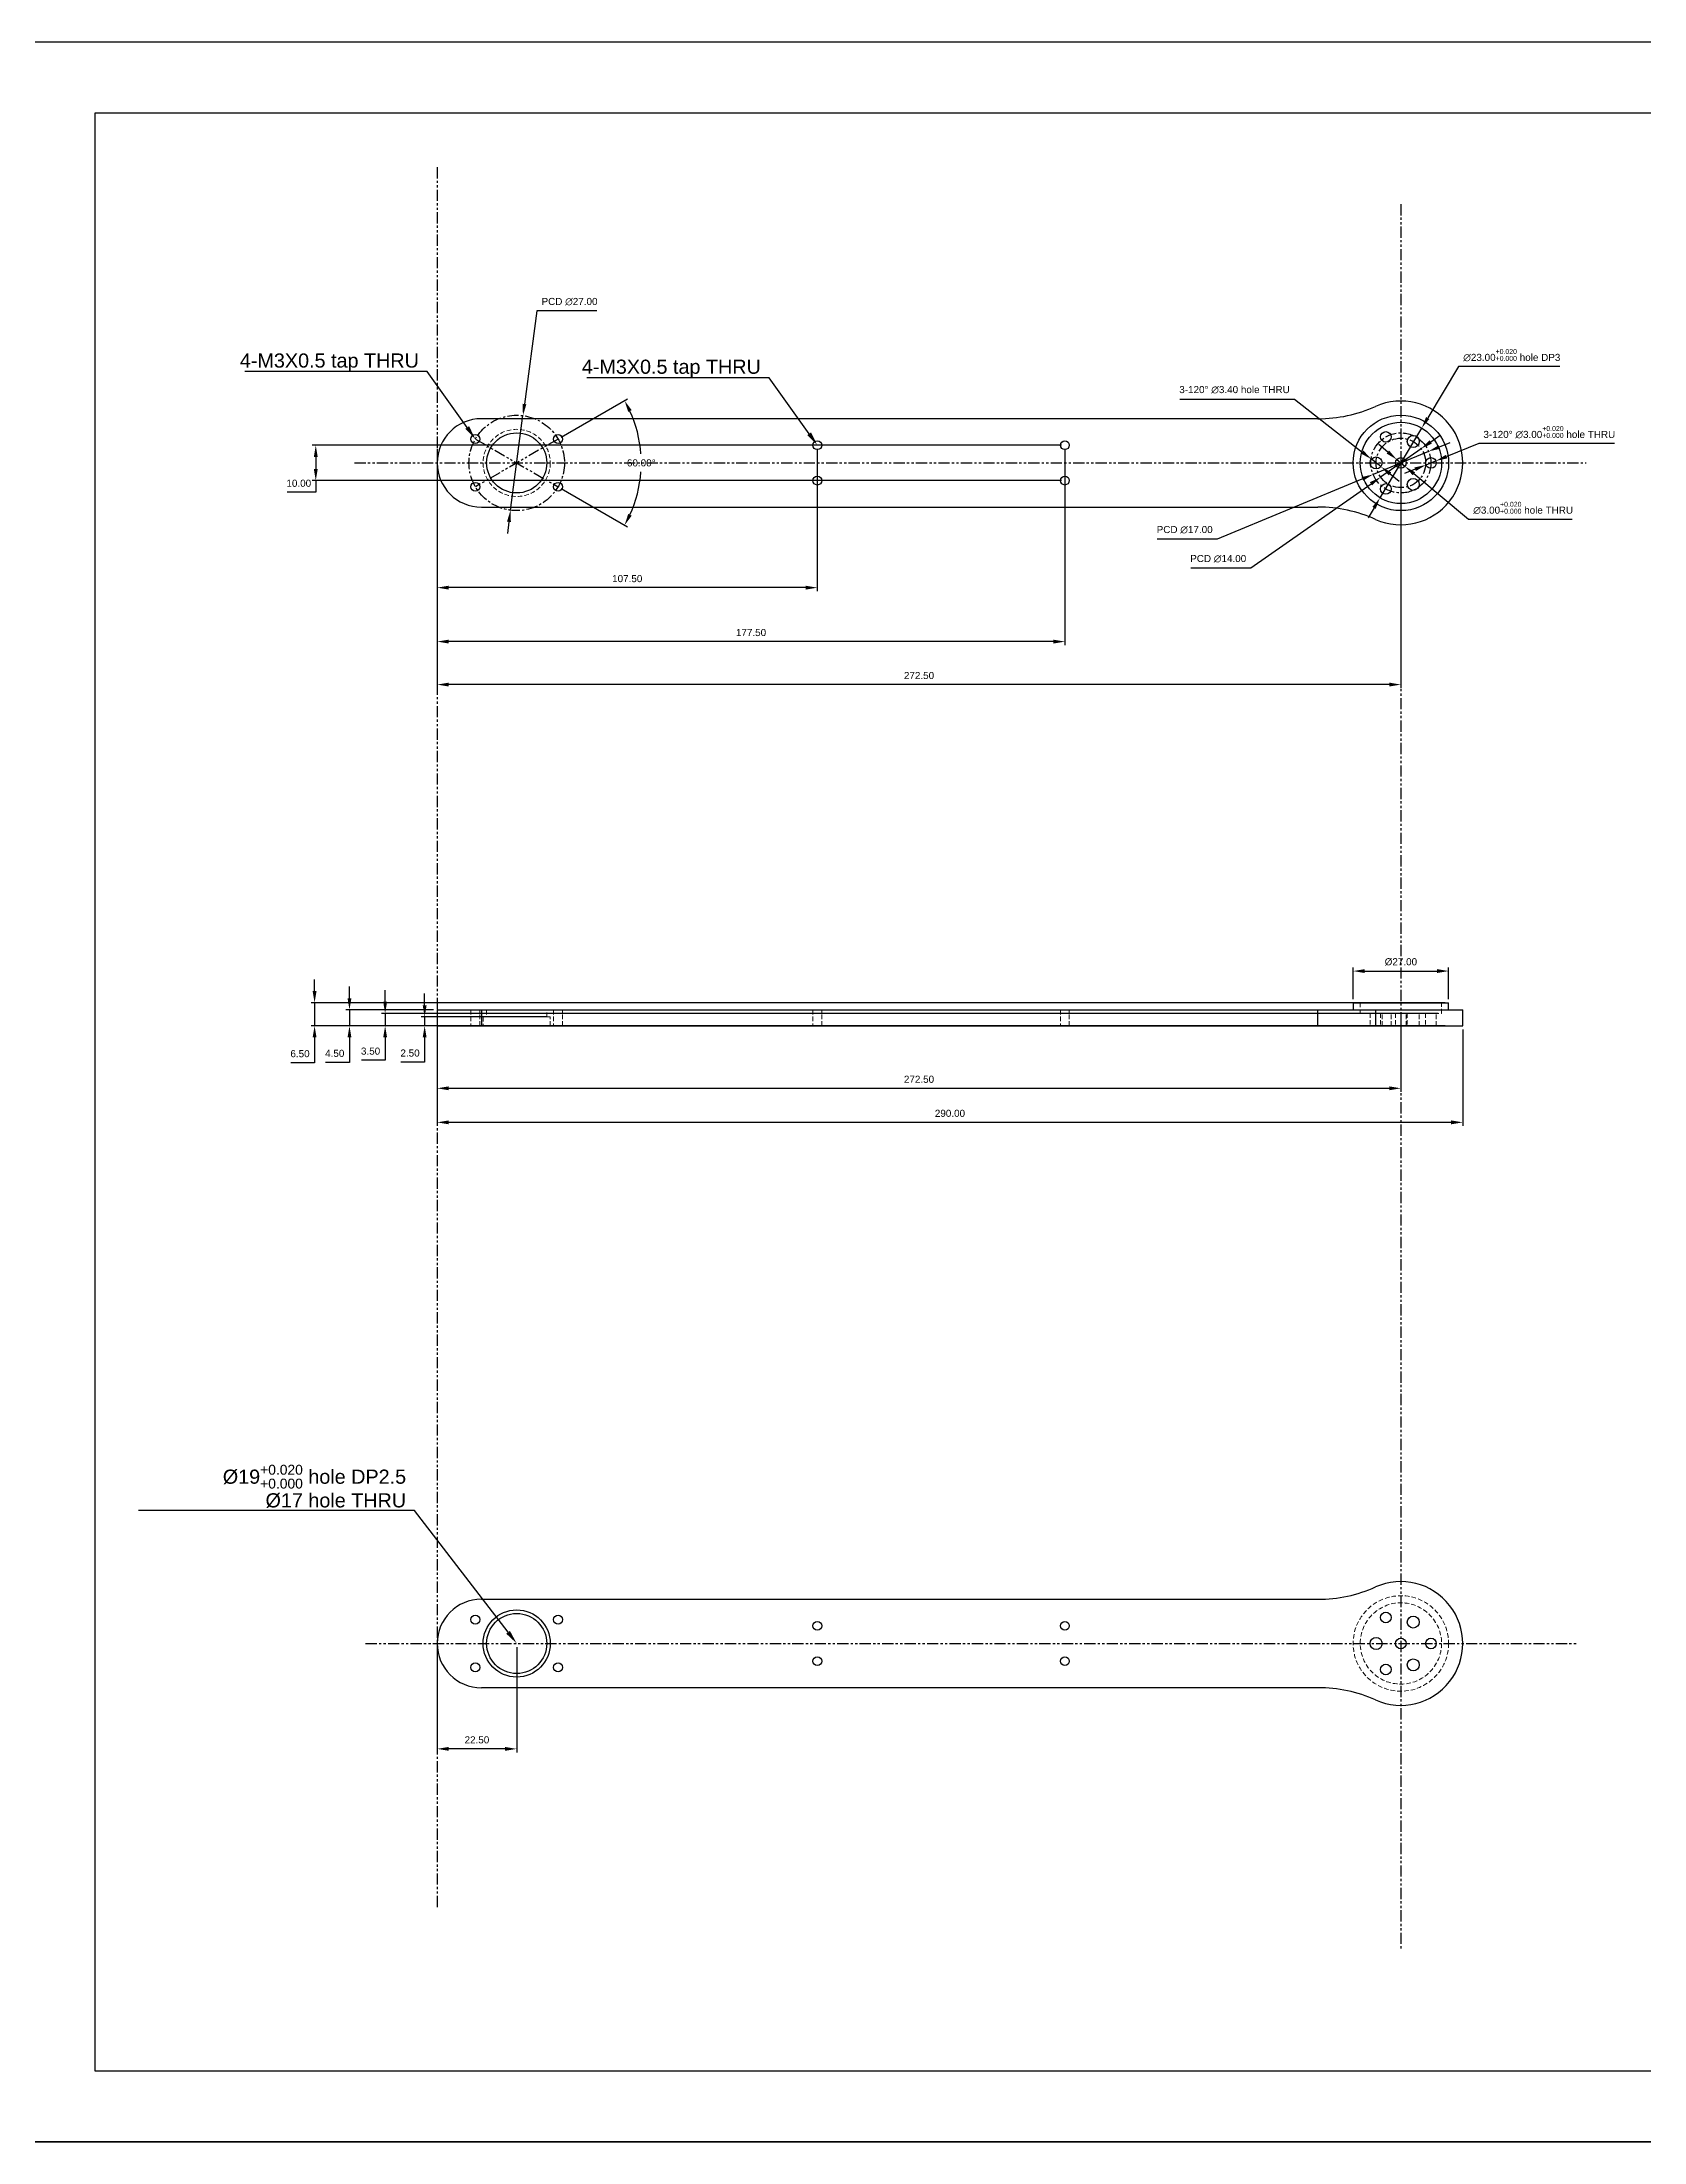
# Model space of a CAD drawing. Header units: millimetres. Extents: x 0 to 7560, y -1188 to 891.
# Drawn here: x 2525 to 2978, y -594 to 0 of the extents above; entities that cross this region are included whole.
import ezdxf
from ezdxf import colors
from ezdxf.entities.mleader import LeaderData, LeaderLine
from ezdxf.math import Vec2, Vec3

# ---------------------------------------------------------------- set-up
doc = ezdxf.new("R2010")
doc.units = ezdxf.units.MM
doc.header["$PDSIZE"] = -1
for name, pattern in [('CENTER', [10.16, 6.35, -1.27, 1.27, -1.27]), ('HIDDEN', [1.905, 1.27, -0.635]), ('PHANTOM', [12.7, 6.35, -1.27, 1.27, -1.27, 1.27, -1.27])]:
    doc.linetypes.add(name, pattern=pattern)
doc.layers.get('0').update_dxf_attribs({"lineweight": 50})
for name, color, linetype, lineweight in [('보조선', 1, 'PHANTOM', 25), ('중심선', 1, 'CENTER', 25), ('중요 치수', 4, 'Continuous', 18), ('치수선', 6, 'Continuous', 18)]:
    doc.layers.add(name, color=color, linetype=linetype, lineweight=lineweight)
doc.styles.get("Standard").update_dxf_attribs({"font": 'arial.ttf', "height": 2})
doc.dimstyles.new('ISO-25', dxfattribs={"dimtxt": 2.5, "dimasz": 2.5, "dimexe": 1.25, "dimexo": 0.625, "dimtad": 1, "dimtxsty": 'Standard', "dimcen": 2.5, "dimadec": 0, "dimazin": 0, "dimtfac": 1, "dimtmove": 0, "dimatfit": 3, "dimfxl": 1, "dimarcsym": 0})

# ---------------------------------------------------------------- blocks, each defined once
blk = doc.blocks.new('*D503')
at = {"layer": 'Defpoints', "color": 0, "ltscale": 0.5, "transparency": 16777216}
for p in [(2636.87, -273.55), (2909.37, -273.55), (2909.37, -295.72)]:
    blk.add_point(p, dxfattribs=at)
at = {"layer": '치수선', "color": 0, "lineweight": -2, "ltscale": 0.5, "transparency": 16777216}
for p, q in [((2636.87, -274.55), (2636.87, -296.72)), ((2909.37, -274.55), (2909.37, -296.72)), ((2640.17, -295.72), (2906.07, -295.72))]:
    blk.add_line(p, q, dxfattribs=at)
at = {"layer": '치수선', "color": 0, "ltscale": 0.5, "transparency": 16777216}
for points in [[(2640.17, -295.17), (2640.17, -296.27), (2636.87, -295.72)], [(2906.07, -295.17), (2906.07, -296.27), (2909.37, -295.72)]]:
    blk.add_solid(points, dxfattribs=at)
at = {"layer": '치수선', "color": 0, "ltscale": 0.5, "transparency": 16777216, "insert": (2773.12, -293.18), "char_height": 2, "attachment_point": 5}
blk.add_mtext('272.50', dxfattribs=at)
blk = doc.blocks.new('*D510')
at = {"layer": 'Defpoints', "color": 0, "ltscale": 0.5, "transparency": 16777216}
for p in [(2636.87, -452.76), (2659.37, -452.76), (2636.87, -482.57)]:
    blk.add_point(p, dxfattribs=at)
at = {"layer": '치수선', "color": 0, "lineweight": -2, "ltscale": 0.5, "transparency": 16777216}
for p, q in [((2636.87, -453.76), (2636.87, -483.57)), ((2659.37, -453.76), (2659.37, -483.57)), ((2656.07, -482.57), (2640.17, -482.57))]:
    blk.add_line(p, q, dxfattribs=at)
at = {"layer": '치수선', "color": 0, "ltscale": 0.5, "transparency": 16777216}
for points in [[(2640.17, -482.02), (2640.17, -483.12), (2636.87, -482.57)], [(2656.07, -482.02), (2656.07, -483.12), (2659.37, -482.57)]]:
    blk.add_solid(points, dxfattribs=at)
at = {"layer": '치수선', "color": 0, "ltscale": 0.5, "transparency": 16777216, "insert": (2648.12, -480.03), "char_height": 2, "attachment_point": 5}
blk.add_mtext('22.50', dxfattribs=at)
blk = doc.blocks.new('*D511')
at = {"layer": 'Defpoints', "color": 0, "ltscale": 0.5, "transparency": 16777216}
for p in [(2612.08, -273.55), (2636.87, -273.55), (2636.87, -278.05)]:
    blk.add_point(p, dxfattribs=at)
at = {"layer": '치수선', "color": 0, "lineweight": -2, "ltscale": 0.5, "transparency": 16777216}
for p, q in [((2612.08, -270.24), (2612.08, -266.94)), ((2635.87, -273.55), (2611.08, -273.55)), ((2635.87, -278.05), (2611.08, -278.05)), ((2612.08, -273.55), (2612.08, -278.05)), ((2612.08, -281.35), (2612.08, -288.39)), ((2612.08, -288.39), (2605.29, -288.39))]:
    blk.add_line(p, q, dxfattribs=at)
at = {"layer": '치수선', "color": 0, "ltscale": 0.5, "transparency": 16777216}
for points in [[(2611.53, -270.24), (2612.63, -270.24), (2612.08, -273.55)], [(2611.53, -281.35), (2612.63, -281.35), (2612.08, -278.05)]]:
    blk.add_solid(points, dxfattribs=at)
at = {"layer": '치수선', "color": 0, "ltscale": 0.5, "transparency": 16777216, "insert": (2607.92, -285.85), "char_height": 2, "attachment_point": 5}
blk.add_mtext('4.50', dxfattribs=at)
blk = doc.blocks.new('*D512')
at = {"layer": 'Defpoints', "color": 0, "ltscale": 0.5, "transparency": 16777216}
for p in [(2922.87, -271.55), (2602.22, -278.05), (2922.87, -278.05)]:
    blk.add_point(p, dxfattribs=at)
at = {"layer": '치수선', "color": 0, "lineweight": -2, "ltscale": 0.5, "transparency": 16777216}
for p, q in [((2602.22, -268.24), (2602.22, -264.94)), ((2921.87, -271.55), (2601.22, -271.55)), ((2602.22, -271.55), (2602.22, -278.05)), ((2921.87, -278.05), (2601.22, -278.05)), ((2602.22, -281.35), (2602.22, -288.48)), ((2602.22, -288.48), (2595.5, -288.48))]:
    blk.add_line(p, q, dxfattribs=at)
at = {"layer": '치수선', "color": 0, "ltscale": 0.5, "transparency": 16777216}
for points in [[(2601.67, -268.24), (2602.77, -268.24), (2602.22, -271.55)], [(2601.67, -281.35), (2602.77, -281.35), (2602.22, -278.05)]]:
    blk.add_solid(points, dxfattribs=at)
at = {"layer": '치수선', "color": 0, "ltscale": 0.5, "transparency": 16777216, "insert": (2598.1, -285.94), "char_height": 2, "attachment_point": 5}
blk.add_mtext('6.50', dxfattribs=at)
blk = doc.blocks.new('*D513')
at = {"layer": 'Defpoints', "color": 0, "ltscale": 0.5, "transparency": 16777216}
for p in [(2636.87, -278.05), (2926.87, -278.05), (2636.87, -305.36)]:
    blk.add_point(p, dxfattribs=at)
at = {"layer": '치수선', "color": 0, "lineweight": -2, "ltscale": 0.5, "transparency": 16777216}
for p, q in [((2636.87, -279.05), (2636.87, -306.36)), ((2926.87, -279.05), (2926.87, -306.36)), ((2923.57, -305.36), (2640.17, -305.36))]:
    blk.add_line(p, q, dxfattribs=at)
at = {"layer": '치수선', "color": 0, "ltscale": 0.5, "transparency": 16777216}
for points in [[(2640.17, -304.81), (2640.17, -305.91), (2636.87, -305.36)], [(2923.57, -304.81), (2923.57, -305.91), (2926.87, -305.36)]]:
    blk.add_solid(points, dxfattribs=at)
at = {"layer": '치수선', "color": 0, "ltscale": 0.5, "transparency": 16777216, "insert": (2781.87, -302.81), "char_height": 2, "attachment_point": 5}
blk.add_mtext('290.00', dxfattribs=at)
blk = doc.blocks.new('*D514')
at = {"layer": 'Defpoints', "color": 0, "ltscale": 0.5, "transparency": 16777216}
for p in [(2922.87, -262.56), (2895.87, -271.55), (2922.87, -271.55)]:
    blk.add_point(p, dxfattribs=at)
at = {"layer": '치수선', "color": 0, "lineweight": -2, "ltscale": 0.5, "transparency": 16777216}
for p, q in [((2895.87, -270.55), (2895.87, -261.56)), ((2899.17, -262.56), (2919.57, -262.56)), ((2922.87, -270.55), (2922.87, -261.56))]:
    blk.add_line(p, q, dxfattribs=at)
at = {"layer": '치수선', "color": 0, "ltscale": 0.5, "transparency": 16777216}
for points in [[(2899.17, -262.01), (2899.17, -263.11), (2895.87, -262.56)], [(2919.57, -262.01), (2919.57, -263.11), (2922.87, -262.56)]]:
    blk.add_solid(points, dxfattribs=at)
at = {"layer": '치수선', "color": 0, "ltscale": 0.5, "transparency": 16777216, "insert": (2909.37, -259.96), "char_height": 2, "attachment_point": 5}
blk.add_mtext('%%C27.00', dxfattribs=at)
blk = doc.blocks.new('*D515')
at = {"layer": 'Defpoints', "color": 0, "ltscale": 0.5, "transparency": 16777216}
for p in [(2901.03, -117.78), (2903.71, -119.88)]:
    blk.add_point(p, dxfattribs=at)
at = {"layer": '중요 치수', "color": 0, "lineweight": -2, "ltscale": 0.5, "transparency": 16777216}
for p, q in [((2846.88, -100.75), (2879.3, -100.75)), ((2879.3, -100.75), (2898.43, -115.74)), ((2903.71, -119.88), (2901.03, -117.78)), ((2906.31, -121.91), (2908.91, -123.95))]:
    blk.add_line(p, q, dxfattribs=at)
at = {"layer": '중요 치수', "color": 0, "ltscale": 0.5, "transparency": 16777216}
for points in [[(2898.77, -115.31), (2898.09, -116.18), (2901.03, -117.78)], [(2906.65, -121.48), (2905.97, -122.35), (2903.71, -119.88)]]:
    blk.add_solid(points, dxfattribs=at)
at = {"layer": '중요 치수', "color": 0, "ltscale": 0.5, "transparency": 16777216, "insert": (2862.33, -98.15), "char_height": 2, "attachment_point": 5}
blk.add_mtext('3-120%%D ∅3.40 hole THRU', dxfattribs=at)
blk = doc.blocks.new('*D516')
at = {"layer": 'Defpoints', "color": 0, "ltscale": 0.5, "transparency": 16777216}
for p in [(2919.26, -118.27), (2916.48, -119.39)]:
    blk.add_point(p, dxfattribs=at)
at = {"layer": '중요 치수', "color": 0, "lineweight": -2, "ltscale": 0.5, "transparency": 16777216}
for p, q in [((2916.48, -119.39), (2919.26, -118.27)), ((2931.4, -113.38), (2922.32, -117.03)), ((2969.76, -113.38), (2931.4, -113.38)), ((2913.42, -120.62), (2910.35, -121.86))]:
    blk.add_line(p, q, dxfattribs=at)
at = {"layer": '중요 치수', "color": 0, "ltscale": 0.5, "transparency": 16777216}
for points in [[(2922.12, -116.52), (2922.53, -117.54), (2919.26, -118.27)], [(2913.21, -120.11), (2913.62, -121.13), (2916.48, -119.39)]]:
    blk.add_solid(points, dxfattribs=at)
at = {"layer": '중요 치수', "color": 0, "ltscale": 0.5, "transparency": 16777216, "insert": (2951.34, -110.15), "char_height": 2, "attachment_point": 5}
blk.add_mtext('3-120%%D ∅3.00{\\H0.7x;\\S+0.020^ +0.000;} hole THRU', dxfattribs=at)
blk = doc.blocks.new('*D517')
at = {"layer": 'Defpoints', "color": 0, "ltscale": 0.5, "transparency": 16777216}
for p in [(2915.1, -114.81), (2903.64, -122.85)]:
    blk.add_point(p, dxfattribs=at)
at = {"layer": '치수선', "color": 0, "lineweight": -2, "ltscale": 0.5, "transparency": 16777216}
for p, q in [((2917.81, -112.91), (2920.51, -111.02)), ((2915.1, -114.81), (2903.64, -122.85)), ((2866.99, -148.54), (2900.93, -124.74)), ((2849.97, -148.54), (2866.99, -148.54))]:
    blk.add_line(p, q, dxfattribs=at)
at = {"layer": '치수선', "color": 0, "ltscale": 0.5, "transparency": 16777216}
for points in [[(2917.49, -112.46), (2918.12, -113.37), (2915.1, -114.81)], [(2900.62, -124.29), (2901.25, -125.19), (2903.64, -122.85)]]:
    blk.add_solid(points, dxfattribs=at)
at = {"layer": '치수선', "color": 0, "ltscale": 0.5, "transparency": 16777216, "insert": (2857.72, -145.94), "char_height": 2, "attachment_point": 5}
blk.add_mtext('PCD ∅14.00', dxfattribs=at)
blk = doc.blocks.new('*D518')
at = {"layer": 'Defpoints', "color": 0, "ltscale": 0.5, "transparency": 16777216}
for p in [(2917.22, -115.57), (2901.52, -122.08)]:
    blk.add_point(p, dxfattribs=at)
at = {"layer": '치수선', "color": 0, "lineweight": -2, "ltscale": 0.5, "transparency": 16777216}
for p, q in [((2917.22, -115.57), (2901.52, -122.08)), ((2920.27, -114.31), (2923.32, -113.04)), ((2857.51, -140.34), (2898.47, -123.35)), ((2840.49, -140.34), (2857.51, -140.34))]:
    blk.add_line(p, q, dxfattribs=at)
at = {"layer": '치수선', "color": 0, "ltscale": 0.5, "transparency": 16777216}
for points in [[(2920.06, -113.8), (2920.48, -114.82), (2917.22, -115.57)], [(2898.26, -122.84), (2898.68, -123.86), (2901.52, -122.08)]]:
    blk.add_solid(points, dxfattribs=at)
at = {"layer": '치수선', "color": 0, "ltscale": 0.5, "transparency": 16777216, "insert": (2848.24, -137.74), "char_height": 2, "attachment_point": 5}
blk.add_mtext('PCD ∅17.00', dxfattribs=at)
blk = doc.blocks.new('*D519')
at = {"layer": 'Defpoints', "color": 0, "ltscale": 0.5, "transparency": 16777216}
for p in [(2908.22, -117.87), (2910.52, -119.79)]:
    blk.add_point(p, dxfattribs=at)
at = {"layer": '중요 치수', "color": 0, "lineweight": -2, "ltscale": 0.5, "transparency": 16777216}
for p, q in [((2905.68, -115.75), (2903.14, -113.64)), ((2908.22, -117.87), (2910.52, -119.79)), ((2928.52, -134.79), (2913.06, -121.9)), ((2957.84, -134.79), (2928.52, -134.79))]:
    blk.add_line(p, q, dxfattribs=at)
at = {"layer": '중요 치수', "color": 0, "ltscale": 0.5, "transparency": 16777216}
for points in [[(2906.03, -115.33), (2905.33, -116.18), (2908.22, -117.87)], [(2913.41, -121.48), (2912.71, -122.33), (2910.52, -119.79)]]:
    blk.add_solid(points, dxfattribs=at)
at = {"layer": '중요 치수', "color": 0, "ltscale": 0.5, "transparency": 16777216, "insert": (2943.94, -131.57), "char_height": 2, "attachment_point": 5}
blk.add_mtext('∅3.00{\\H0.7x;\\S+0.020^ +0.000;} hole THRU', dxfattribs=at)
blk = doc.blocks.new('*D520')
at = {"layer": 'Defpoints', "color": 0, "ltscale": 0.5, "transparency": 16777216}
for p in [(2636.87, -118.83), (2909.37, -118.83), (2636.87, -181.53)]:
    blk.add_point(p, dxfattribs=at)
at = {"layer": '치수선', "color": 0, "lineweight": -2, "ltscale": 0.5, "transparency": 16777216}
for p, q in [((2636.87, -119.83), (2636.87, -182.53)), ((2909.37, -119.83), (2909.37, -182.53)), ((2906.07, -181.53), (2640.17, -181.53))]:
    blk.add_line(p, q, dxfattribs=at)
at = {"layer": '치수선', "color": 0, "ltscale": 0.5, "transparency": 16777216}
for points in [[(2640.17, -180.97), (2640.17, -182.08), (2636.87, -181.53)], [(2906.07, -180.97), (2906.07, -182.08), (2909.37, -181.53)]]:
    blk.add_solid(points, dxfattribs=at)
at = {"layer": '치수선', "color": 0, "ltscale": 0.5, "transparency": 16777216, "insert": (2773.12, -178.98), "char_height": 2, "attachment_point": 5}
blk.add_mtext('272.50', dxfattribs=at)
blk = doc.blocks.new('*D521')
at = {"layer": 'Defpoints', "color": 0, "ltscale": 0.5, "transparency": 16777216}
for p in [(2647.68, -112.08), (2671.06, -112.08), (2647.68, -125.58), (2671.06, -125.58), (2694.06, -124.95)]:
    blk.add_point(p, dxfattribs=at)
at = {"layer": '치수선', "color": 0, "lineweight": -2, "ltscale": 0.5, "transparency": 16777216}
for p, q in [((2671.93, -111.58), (2690.74, -100.72)), ((2671.93, -126.08), (2690.74, -136.94))]:
    blk.add_line(p, q, dxfattribs=at)
for start, end in [(4.14351, 24.62704), (335.37296, 355.85649)]:
    blk.add_arc((2659.37, -118.83), 35.22, start, end, dxfattribs=at)
at = {"layer": '치수선', "color": 0, "ltscale": 0.5, "transparency": 16777216}
for points in [[(2690.9, -104.4), (2691.88, -103.9), (2689.87, -101.22)], [(2691.88, -133.76), (2690.9, -133.25), (2689.87, -136.44)]]:
    blk.add_solid(points, dxfattribs=at)
at = {"layer": '치수선', "color": 0, "ltscale": 0.5, "transparency": 16777216, "insert": (2694.59, -118.83), "char_height": 2, "attachment_point": 5}
blk.add_mtext('60.00°', dxfattribs=at)
blk = doc.blocks.new('*D522')
at = {"layer": 'Defpoints', "color": 0, "ltscale": 0.5, "transparency": 16777216}
for p in [(2915.27, -108.96), (2903.47, -128.7)]:
    blk.add_point(p, dxfattribs=at)
at = {"layer": '중요 치수', "color": 0, "lineweight": -2, "ltscale": 0.5, "transparency": 16777216}
for p, q in [((2925.64, -91.58), (2916.96, -106.12)), ((2954.29, -91.58), (2925.64, -91.58)), ((2903.47, -128.7), (2915.27, -108.96)), ((2901.78, -131.54), (2900.09, -134.37))]:
    blk.add_line(p, q, dxfattribs=at)
at = {"layer": '중요 치수', "color": 0, "ltscale": 0.5, "transparency": 16777216}
for points in [[(2916.49, -105.84), (2917.43, -106.4), (2915.27, -108.96)], [(2901.31, -131.25), (2902.25, -131.82), (2903.47, -128.7)]]:
    blk.add_solid(points, dxfattribs=at)
at = {"layer": '중요 치수', "color": 0, "ltscale": 0.5, "transparency": 16777216, "insert": (2940.73, -88.36), "char_height": 2, "attachment_point": 5}
blk.add_mtext('∅23.00{\\H0.7x;\\S+0.020^ +0.000;} hole DP3', dxfattribs=at)
blk = doc.blocks.new('*D523')
at = {"layer": 'Defpoints', "color": 0, "ltscale": 0.5, "transparency": 16777216}
for p in [(2633.34, -278.05), (2668.87, -275.55), (2668.87, -278.05)]:
    blk.add_point(p, dxfattribs=at)
at = {"layer": '치수선', "color": 0, "lineweight": -2, "ltscale": 0.5, "transparency": 16777216}
for p, q in [((2633.34, -272.24), (2633.34, -268.94)), ((2667.87, -275.55), (2632.34, -275.55)), ((2667.87, -278.05), (2632.34, -278.05)), ((2633.34, -275.55), (2633.34, -278.05)), ((2633.34, -281.35), (2633.34, -288.3)), ((2633.34, -288.3), (2626.6, -288.3))]:
    blk.add_line(p, q, dxfattribs=at)
at = {"layer": '치수선', "color": 0, "ltscale": 0.5, "transparency": 16777216}
for points in [[(2632.79, -272.24), (2633.89, -272.24), (2633.34, -275.55)], [(2632.79, -281.35), (2633.89, -281.35), (2633.34, -278.05)]]:
    blk.add_solid(points, dxfattribs=at)
at = {"layer": '치수선', "color": 0, "ltscale": 0.5, "transparency": 16777216, "insert": (2629.21, -285.76), "char_height": 2, "attachment_point": 5}
blk.add_mtext('2.50', dxfattribs=at)
blk = doc.blocks.new('*D524')
at = {"layer": 'Defpoints', "color": 0, "ltscale": 0.5, "transparency": 16777216}
for p in [(2622.17, -278.05), (2920.87, -274.55), (2920.87, -278.05)]:
    blk.add_point(p, dxfattribs=at)
at = {"layer": '치수선', "color": 0, "lineweight": -2, "ltscale": 0.5, "transparency": 16777216}
for p, q in [((2622.17, -271.24), (2622.17, -267.94)), ((2919.87, -274.55), (2621.17, -274.55)), ((2919.87, -278.05), (2621.17, -278.05)), ((2622.17, -274.55), (2622.17, -278.05)), ((2622.17, -281.35), (2622.17, -287.76)), ((2622.17, -287.76), (2615.45, -287.76))]:
    blk.add_line(p, q, dxfattribs=at)
at = {"layer": '치수선', "color": 0, "ltscale": 0.5, "transparency": 16777216}
for points in [[(2621.62, -271.24), (2622.72, -271.24), (2622.17, -274.55)], [(2621.62, -281.35), (2622.72, -281.35), (2622.17, -278.05)]]:
    blk.add_solid(points, dxfattribs=at)
at = {"layer": '치수선', "color": 0, "ltscale": 0.5, "transparency": 16777216, "insert": (2618.05, -285.21), "char_height": 2, "attachment_point": 5}
blk.add_mtext('3.50', dxfattribs=at)
blk = doc.blocks.new('*D525')
at = {"layer": 'Defpoints', "color": 0, "ltscale": 0.5, "transparency": 16777216}
for p in [(2661.13, -105.44), (2657.61, -132.21)]:
    blk.add_point(p, dxfattribs=at)
at = {"layer": '치수선', "color": 0, "lineweight": -2, "ltscale": 0.5, "transparency": 16777216}
for p, q in [((2665.03, -75.82), (2661.56, -102.17)), ((2682.05, -75.82), (2665.03, -75.82)), ((2657.61, -132.21), (2661.13, -105.44)), ((2657.18, -135.49), (2656.74, -138.76))]:
    blk.add_line(p, q, dxfattribs=at)
at = {"layer": '치수선', "color": 0, "ltscale": 0.5, "transparency": 16777216}
for points in [[(2661.02, -102.1), (2662.11, -102.24), (2661.13, -105.44)], [(2656.63, -135.41), (2657.72, -135.56), (2657.61, -132.21)]]:
    blk.add_solid(points, dxfattribs=at)
at = {"layer": '치수선', "color": 0, "ltscale": 0.5, "transparency": 16777216, "insert": (2674.3, -73.22), "char_height": 2, "attachment_point": 5}
blk.add_mtext('PCD ∅27.00', dxfattribs=at)
blk = doc.blocks.new('*D526')
at = {"layer": 'Defpoints', "color": 0, "ltscale": 0.5, "transparency": 16777216}
for p in [(2814.37, -113.83), (2602.55, -123.83), (2814.37, -123.83)]:
    blk.add_point(p, dxfattribs=at)
at = {"layer": '치수선', "color": 0, "lineweight": -2, "ltscale": 0.5, "transparency": 16777216}
for p, q in [((2813.37, -113.83), (2601.55, -113.83)), ((2602.55, -117.13), (2602.55, -120.53)), ((2813.37, -123.83), (2601.55, -123.83)), ((2602.55, -123.83), (2602.55, -127.13)), ((2602.55, -127.13), (2594.47, -127.13))]:
    blk.add_line(p, q, dxfattribs=at)
at = {"layer": '치수선', "color": 0, "ltscale": 0.5, "transparency": 16777216}
for points in [[(2602, -117.13), (2603.1, -117.13), (2602.55, -113.83)], [(2602, -120.53), (2603.1, -120.53), (2602.55, -123.83)]]:
    blk.add_solid(points, dxfattribs=at)
at = {"layer": '치수선', "color": 0, "ltscale": 0.5, "transparency": 16777216, "insert": (2597.75, -124.59), "char_height": 2, "attachment_point": 5}
blk.add_mtext('10.00', dxfattribs=at)
blk = doc.blocks.new('*D527')
at = {"layer": 'Defpoints', "color": 0, "ltscale": 0.5, "transparency": 16777216}
for p in [(2636.87, -113.83), (2744.37, -113.83), (2636.87, -154.11)]:
    blk.add_point(p, dxfattribs=at)
at = {"layer": '치수선', "color": 0, "lineweight": -2, "ltscale": 0.5, "transparency": 16777216}
for p, q in [((2636.87, -114.83), (2636.87, -155.11)), ((2744.37, -114.83), (2744.37, -155.11)), ((2741.07, -154.11), (2640.17, -154.11))]:
    blk.add_line(p, q, dxfattribs=at)
at = {"layer": '치수선', "color": 0, "ltscale": 0.5, "transparency": 16777216}
for points in [[(2640.17, -153.56), (2640.17, -154.66), (2636.87, -154.11)], [(2741.07, -153.56), (2741.07, -154.66), (2744.37, -154.11)]]:
    blk.add_solid(points, dxfattribs=at)
at = {"layer": '치수선', "color": 0, "ltscale": 0.5, "transparency": 16777216, "insert": (2690.62, -151.57), "char_height": 2, "attachment_point": 5}
blk.add_mtext('107.50', dxfattribs=at)
blk = doc.blocks.new('*D528')
at = {"layer": 'Defpoints', "color": 0, "ltscale": 0.5, "transparency": 16777216}
for p in [(2636.87, -113.83), (2814.37, -113.83), (2636.87, -169.37)]:
    blk.add_point(p, dxfattribs=at)
at = {"layer": '치수선', "color": 0, "lineweight": -2, "ltscale": 0.5, "transparency": 16777216}
for p, q in [((2636.87, -114.83), (2636.87, -170.37)), ((2814.37, -114.83), (2814.37, -170.37)), ((2811.07, -169.37), (2640.17, -169.37))]:
    blk.add_line(p, q, dxfattribs=at)
at = {"layer": '치수선', "color": 0, "ltscale": 0.5, "transparency": 16777216}
for points in [[(2640.17, -168.82), (2640.17, -169.92), (2636.87, -169.37)], [(2811.07, -168.82), (2811.07, -169.92), (2814.37, -169.37)]]:
    blk.add_solid(points, dxfattribs=at)
at = {"layer": '치수선', "color": 0, "ltscale": 0.5, "transparency": 16777216, "insert": (2725.62, -166.82), "char_height": 2, "attachment_point": 5}
blk.add_mtext('177.50', dxfattribs=at)

msp = doc.modelspace()

# ---------------------------------------------------------------- linework, layer by layer
at = {"color": 7, "linetype": 'Continuous', "lineweight": 25}
for p, q in [((2885.917, -106.328), (2649.369, -106.328)), ((2649.369, -131.328), (2885.917, -131.328)), ((2895.869, -271.546), (2895.869, -273.546)), ((2895.869, -271.546), (2922.869, -271.546)), ((2922.869, -273.546), (2922.869, -271.546)), ((2636.869, -273.546), (2636.869, -278.046)), ((2636.869, -273.546), (2649.369, -273.546)), ((2636.869, -278.046), (2649.369, -278.046)), ((2649.369, -273.546), (2649.369, -278.046)), ((2649.369, -273.546), (2885.917, -273.546)), ((2649.369, -278.046), (2885.917, -278.046)), ((2885.917, -278.046), (2885.917, -273.546)), ((2885.917, -273.546), (2902.232, -273.546)), ((2885.917, -278.046), (2902.232, -278.046)), ((2902.232, -273.546), (2926.869, -273.546)), ((2902.232, -273.546), (2902.232, -278.046)), ((2902.232, -278.046), (2926.869, -278.046)), ((2926.869, -278.046), (2926.869, -273.546)), ((2649.369, -440.258), (2885.917, -440.258)), ((2885.917, -465.258), (2649.369, -465.258))]:
    msp.add_line(p, q, dxfattribs=at)
at = {"color": 7, "linetype": 'HIDDEN', "lineweight": 18}
for p, q in [((2897.869, -271.546), (2897.869, -274.546)), ((2920.869, -274.546), (2920.869, -271.546)), ((2646.428, -273.546), (2646.428, -278.046)), ((2648.928, -278.046), (2648.928, -273.546)), ((2649.369, -273.546), (2649.369, -278.046)), ((2668.869, -275.546), (2649.869, -275.546)), ((2649.869, -275.546), (2649.869, -278.046)), ((2650.869, -273.546), (2650.869, -275.546)), ((2667.869, -275.546), (2667.869, -273.546)), ((2668.869, -278.046), (2668.869, -275.546)), ((2669.811, -273.546), (2669.811, -278.046)), ((2672.311, -278.046), (2672.311, -273.546)), ((2743.119, -273.546), (2743.119, -278.046)), ((2745.619, -278.046), (2745.619, -273.546)), ((2813.119, -273.546), (2813.119, -278.046)), ((2815.619, -278.046), (2815.619, -273.546)), ((2885.917, -273.546), (2885.917, -278.046)), ((2897.869, -274.546), (2920.869, -274.546)), ((2900.669, -274.546), (2900.669, -278.046)), ((2902.232, -278.046), (2902.232, -273.546)), ((2903.619, -274.546), (2903.619, -278.046)), ((2904.069, -278.046), (2904.069, -274.546)), ((2906.619, -278.046), (2906.619, -274.546)), ((2907.869, -274.546), (2907.869, -278.046)), ((2910.869, -278.046), (2910.869, -274.546)), ((2911.169, -274.546), (2911.169, -278.046)), ((2914.569, -278.046), (2914.569, -274.546)), ((2916.369, -274.546), (2916.369, -278.046)), ((2919.369, -278.046), (2919.369, -274.546))]:
    msp.add_line(p, q, dxfattribs=at)
at = {"color": 7, "linetype": 'Continuous', "lineweight": 25}
for centre, radius in [((2909.369, -118.828), 13.5), ((2647.678, -112.078), 1.25), ((2659.369, -118.828), 8.5), ((2671.061, -112.078), 1.25), ((2744.369, -113.828), 1.25), ((2814.369, -113.828), 1.25), ((2909.369, -118.828), 11.5), ((2905.119, -111.467), 1.5), ((2912.869, -112.766), 1.7), ((2902.369, -118.828), 1.7), ((2909.369, -118.828), 1.5), ((2917.869, -118.828), 1.5), ((2647.678, -125.578), 1.25), ((2671.061, -125.578), 1.25), ((2744.369, -123.828), 1.25), ((2814.369, -123.828), 1.25), ((2905.119, -126.19), 1.5), ((2912.869, -124.891), 1.7), ((2647.678, -446.008), 1.25), ((2659.369, -452.758), 9.5), ((2659.369, -452.758), 8.5), ((2671.061, -446.008), 1.25), ((2905.119, -445.397), 1.5), ((2912.869, -446.696), 1.7), ((2744.369, -447.758), 1.25), ((2814.369, -447.758), 1.25), ((2902.369, -452.758), 1.7), ((2909.369, -452.758), 1.5), ((2917.869, -452.758), 1.5), ((2744.369, -457.758), 1.25), ((2814.369, -457.758), 1.25), ((2912.869, -458.82), 1.7), ((2647.678, -459.508), 1.25), ((2671.061, -459.508), 1.25), ((2905.119, -460.12), 1.5)]:
    msp.add_circle(centre, radius, dxfattribs=at)
at = {"color": 7, "linetype": 'HIDDEN', "lineweight": 18}
for centre, radius in [((2659.369, -118.828), 9.5), ((2909.369, -452.758), 13.5), ((2909.369, -452.758), 11.5)]:
    msp.add_circle(centre, radius, dxfattribs=at)
at = {"color": 7, "linetype": 'Continuous', "lineweight": 25}
for centre, radius, start, end in [((2649.369, -118.828), 12.5, 90, 270), ((2885.917, -66.328), 40, 270, 294.070615), ((2909.369, -118.828), 17.5, 245.929385, 114.070615), ((2885.917, -171.328), 40, 65.929385, 90), ((2885.917, -400.258), 40, 270, 294.070615), ((2909.369, -452.758), 17.5, 245.929385, 114.070615), ((2649.369, -452.758), 12.5, 90, 270), ((2885.917, -505.258), 40, 65.929385, 90)]:
    msp.add_arc(centre, radius, start, end, dxfattribs=at)
at = {"layer": '보조선', "ltscale": 0.5}
for p, q in [((2636.869, -35.199), (2636.869, -527.932)), ((2909.369, -45.632), (2909.369, -539.195)), ((2671.061, -112.078), (2647.678, -125.578)), ((2647.678, -112.078), (2671.061, -125.578)), ((2613.509, -118.828), (2961.781, -118.828)), ((2616.64, -452.758), (2958.963, -452.758))]:
    msp.add_line(p, q, dxfattribs=at)
at = {"layer": '중심선', "linetype": 'ByBlock', "ltscale": 0.5}
for points in [[(2520.146, 0.232), (3360.146, 0.232), (3360.146, -593.768), (2520.146, -593.768)], [(2540.146, -19.768), (3340.146, -19.768), (3340.146, -573.768), (2540.146, -573.768)], [(2520.146, -593.768), (3360.146, -593.768), (3360.146, -1187.768), (2520.146, -1187.768)]]:
    msp.add_lwpolyline(points, close=True, dxfattribs=at)
at = {"layer": '중심선', "ltscale": 0.5}
for centre, radius in [((2659.369, -118.828), 13.5), ((2909.369, -118.828), 8.5), ((2909.369, -118.828), 7)]:
    msp.add_circle(centre, radius, dxfattribs=at)

# ---------------------------------------------------------------- dimensions: what is measured, and where the dimension line sits
at = {"layer": '중요 치수', "ltscale": 0.5}
for p1, p2, text, picture, middle in [((2903.472, -128.701), (2915.267, -108.956), '<>{\\H0.7x;\\S+0.020^ +0.000;} hole DP3', '*D522', (2940.728, -91.584)), ((2903.707, -119.877), (2901.031, -117.78), '3-120%%D <> hole THRU', '*D515', (2862.329, -100.754)), ((2916.478, -119.389), (2919.261, -118.268), '3-120%%D <>{\\H0.7x;\\S+0.020^ +0.000;} hole THRU', '*D516', (2951.34, -113.376)), ((2908.217, -117.868), (2910.521, -119.789), '<>{\\H0.7x;\\S+0.020^ +0.000;} hole THRU', '*D519', (2943.944, -134.795))]:
    dim = msp.add_diameter_dim_2p(p1=p1, p2=p2, text=text, dimstyle='ISO-25', override={"dimtxt": 2, "dimasz": 3.302, "dimexe": 1, "dimexo": 1, "dimgap": 1.524, "dimtih": 1, "dimtoh": 1, "dimzin": 1, "dimdsep": 46, "dimcen": -10, "dimadec": 2, "dimtzin": 1}, dxfattribs=at)
    dim.commit()
    dim.dimension.update_dxf_attribs({"geometry": picture, "text_midpoint": middle, "dimtype": 163})
at = {"layer": '치수선', "ltscale": 0.5}
for p1, p2, picture, middle in [((2657.607, -132.213), (2661.132, -105.444), '*D525', (2674.301, -75.822)), ((2915.101, -114.81), (2903.637, -122.846), '*D517', (2857.718, -148.538)), ((2917.221, -115.572), (2901.518, -122.085), '*D518', (2848.24, -140.338))]:
    dim = msp.add_diameter_dim_2p(p1=p1, p2=p2, text='PCD <>', dimstyle='ISO-25', override={"dimtxt": 2, "dimasz": 3.302, "dimexe": 1, "dimexo": 1, "dimgap": 1.524, "dimtih": 1, "dimtoh": 1, "dimzin": 1, "dimdsep": 46, "dimcen": -10, "dimadec": 2, "dimtzin": 1}, dxfattribs=at)
    dim.commit()
    dim.dimension.update_dxf_attribs({"geometry": picture, "text_midpoint": middle, "dimtype": 163})
dim = msp.add_angular_dim_2l(base=(2694.059, -124.945), line1=((2647.678, -112.078), (2671.061, -125.578)), line2=((2671.061, -112.078), (2647.678, -125.578)), dimstyle='ISO-25', override={"dimtxt": 2, "dimasz": 3.302, "dimexe": 1, "dimexo": 1, "dimgap": 1.524, "dimtih": 1, "dimtoh": 1, "dimzin": 1, "dimdsep": 46, "dimcen": -10, "dimadec": 2, "dimtzin": 1}, dxfattribs=at)
dim.commit()
dim.dimension.update_dxf_attribs({"geometry": '*D521', "text_midpoint": (2694.594, -118.828)})
dim = msp.add_linear_dim(base=(2602.546, -123.828), p1=(2814.369, -113.828), p2=(2814.369, -123.828), angle=90, dimstyle='ISO-25', override={"dimtxt": 2, "dimasz": 3.302, "dimexe": 1, "dimexo": 1, "dimgap": 1.524, "dimtih": 1, "dimtoh": 1, "dimzin": 1, "dimdsep": 46, "dimcen": -10, "dimadec": 2, "dimtzin": 1}, dxfattribs=at)
dim.commit()
dim.dimension.update_dxf_attribs({"geometry": '*D526', "text_midpoint": (2597.745, -124.585)})
for base, p1, p2, picture, middle in [((2636.869, -154.114), (2744.369, -113.828), (2636.869, -113.828), '*D527', (2690.619, -151.569)), ((2636.869, -169.366), (2814.369, -113.828), (2636.869, -113.828), '*D528', (2725.619, -166.821)), ((2909.369, -295.72), (2636.869, -273.546), (2909.369, -273.546), '*D503', (2773.119, -293.175)), ((2636.869, -305.358), (2926.869, -278.046), (2636.869, -278.046), '*D513', (2781.869, -302.813)), ((2636.869, -482.572), (2659.369, -452.758), (2636.869, -452.758), '*D510', (2648.119, -480.027))]:
    dim = msp.add_linear_dim(base=base, p1=p1, p2=p2, dimstyle='ISO-25', override={"dimtxt": 2, "dimasz": 3.302, "dimexe": 1, "dimexo": 1, "dimgap": 1.524, "dimtih": 1, "dimtoh": 1, "dimzin": 1, "dimdsep": 46, "dimcen": -10, "dimadec": 2, "dimtzin": 1}, dxfattribs=at)
    dim.commit()
    dim.dimension.update_dxf_attribs({"geometry": picture, "text_midpoint": middle})
dim = msp.add_linear_dim(base=(2636.869, -181.525), p1=(2909.369, -118.828), p2=(2636.869, -118.828), dimstyle='ISO-25', override={"dimtxt": 2, "dimasz": 3.302, "dimexe": 1, "dimexo": 1, "dimgap": 1.524, "dimtih": 1, "dimtoh": 1, "dimzin": 1, "dimdsep": 46, "dimcen": -10, "dimadec": 2, "dimtzin": 1}, dxfattribs=at)
dim.commit()
dim.dimension.update_dxf_attribs({"geometry": '*D520', "text_midpoint": (2773.119, -181.525), "dimtype": 160})
dim = msp.add_linear_dim(base=(2922.869, -262.557), p1=(2895.869, -271.546), p2=(2922.869, -271.546), text='%%C<>', dimstyle='ISO-25', override={"dimtxt": 2, "dimasz": 3.302, "dimexe": 1, "dimexo": 1, "dimgap": 1.524, "dimtih": 1, "dimtoh": 1, "dimzin": 1, "dimdsep": 46, "dimcen": -10, "dimadec": 2, "dimtzin": 1}, dxfattribs=at)
dim.commit()
dim.dimension.update_dxf_attribs({"geometry": '*D514', "text_midpoint": (2909.369, -259.956)})
for base, p1, p2, picture, middle in [((2602.223, -278.046), (2922.869, -271.546), (2922.869, -278.046), '*D512', (2598.099, -288.484)), ((2612.082, -273.546), (2636.869, -278.046), (2636.869, -273.546), '*D511', (2607.923, -288.393)), ((2622.166, -278.046), (2920.869, -274.546), (2920.869, -278.046), '*D524', (2618.048, -287.756)), ((2633.343, -278.046), (2668.869, -275.546), (2668.869, -278.046), '*D523', (2629.208, -288.305))]:
    dim = msp.add_linear_dim(base=base, p1=p1, p2=p2, angle=90, dimstyle='ISO-25', override={"dimtxt": 2, "dimasz": 3.302, "dimexe": 1, "dimexo": 1, "dimgap": 1.524, "dimtih": 1, "dimtoh": 1, "dimzin": 1, "dimdsep": 46, "dimcen": -10, "dimadec": 2, "dimtzin": 1}, dxfattribs=at)
    dim.commit()
    dim.dimension.update_dxf_attribs({"geometry": picture, "text_midpoint": middle, "dimtype": 160})

# ---------------------------------------------------------------- leaders
at = {"layer": '중요 치수', "ltscale": 0.5}
ml = msp.add_multileader_mtext('Standard', dxfattribs=at)
ml.set_content('4-M3X0.5 tap THRU', color=256)
ml.set_leader_properties()
ml.build(insert=Vec2(0, 0))
ml.multileader.update_dxf_attribs({"text_right_attachment_type": 6, "dogleg_length": 0.36})
ctx = ml.context
ctx.base_point, ctx.plane_origin = Vec3(2579.604, -90.422), Vec3(2647.678, -112.078)
ctx.right_attachment, ctx.text_align_type = 6, 2
notes = []
notes.append((ctx, [(0, (1, 1, 0), (2634.063, -92.977), (-1, 0), 0.36, [(0, [(2647.678, -112.078)], 0, [])])]))
ctx.mtext.insert, ctx.mtext.alignment, ctx.mtext.flow_direction = Vec3(2631.703, -87.867), 3, 5
ml = msp.add_multileader_mtext('Standard', dxfattribs=at)
ml.set_content('4-M3X0.5 tap THRU', color=256)
ml.set_leader_properties()
ml.build(insert=Vec2(0, 0))
ml.multileader.update_dxf_attribs({"text_right_attachment_type": 6, "dogleg_length": 0.36})
ctx = ml.context
ctx.base_point, ctx.plane_origin = Vec3(2676.296, -92.172), Vec3(2744.369, -113.828)
ctx.right_attachment, ctx.text_align_type = 6, 2
notes.append((ctx, [(0, (1, 1, 0), (2730.754, -94.727), (-1, 0), 0.36, [(0, [(2744.369, -113.828)], 0, [])])]))
ctx.mtext.insert, ctx.mtext.alignment, ctx.mtext.flow_direction = Vec3(2728.394, -89.617), 3, 5
ml = msp.add_multileader_mtext('Standard', dxfattribs=at)
ml.set_content('\\A1;%%C19{\\H0.7x;\\S+0.020^ +0.000;} hole DP2.5\\P%%C17 hole THRU', color=256)
ml.set_leader_properties()
ml.build(insert=Vec2(0, 0))
ml.multileader.update_dxf_attribs({"text_left_attachment_type": 5, "text_right_attachment_type": 5, "dogleg_length": 0.36})
ctx = ml.context
ctx.base_point, ctx.plane_origin = Vec3(2574.925, -415.15), Vec3(2659.369, -452.758)
ctx.left_attachment, ctx.right_attachment, ctx.text_align_type = 5, 5, 2
notes.append((ctx, [(0, (1, 1, 0), (2630.453, -415.15), (-1, 0), 0.36, [(0, [(2659.369, -452.758)], 0, [])])]))
ctx.mtext.insert, ctx.mtext.alignment, ctx.mtext.flow_direction = Vec3(2628.093, -402.217), 3, 5
for ctx, leaders in notes:
    for number, flags, end, landing, length, lines in leaders:
        leader = LeaderData()
        leader.index, (leader.has_last_leader_line, leader.has_dogleg_vector, leader.attachment_direction) = number, flags
        leader.last_leader_point, leader.dogleg_vector, leader.dogleg_length = Vec3(end), Vec3(landing), length
        for number, points, colour, breaks in lines:
            line = LeaderLine()
            line.index, line.vertices, line.color, line.breaks = number, Vec3.list(points), colors.encode_raw_color(colour), breaks
            leader.lines.append(line)
        ctx.leaders.append(leader)

doc.saveas('drawing.dxf')
